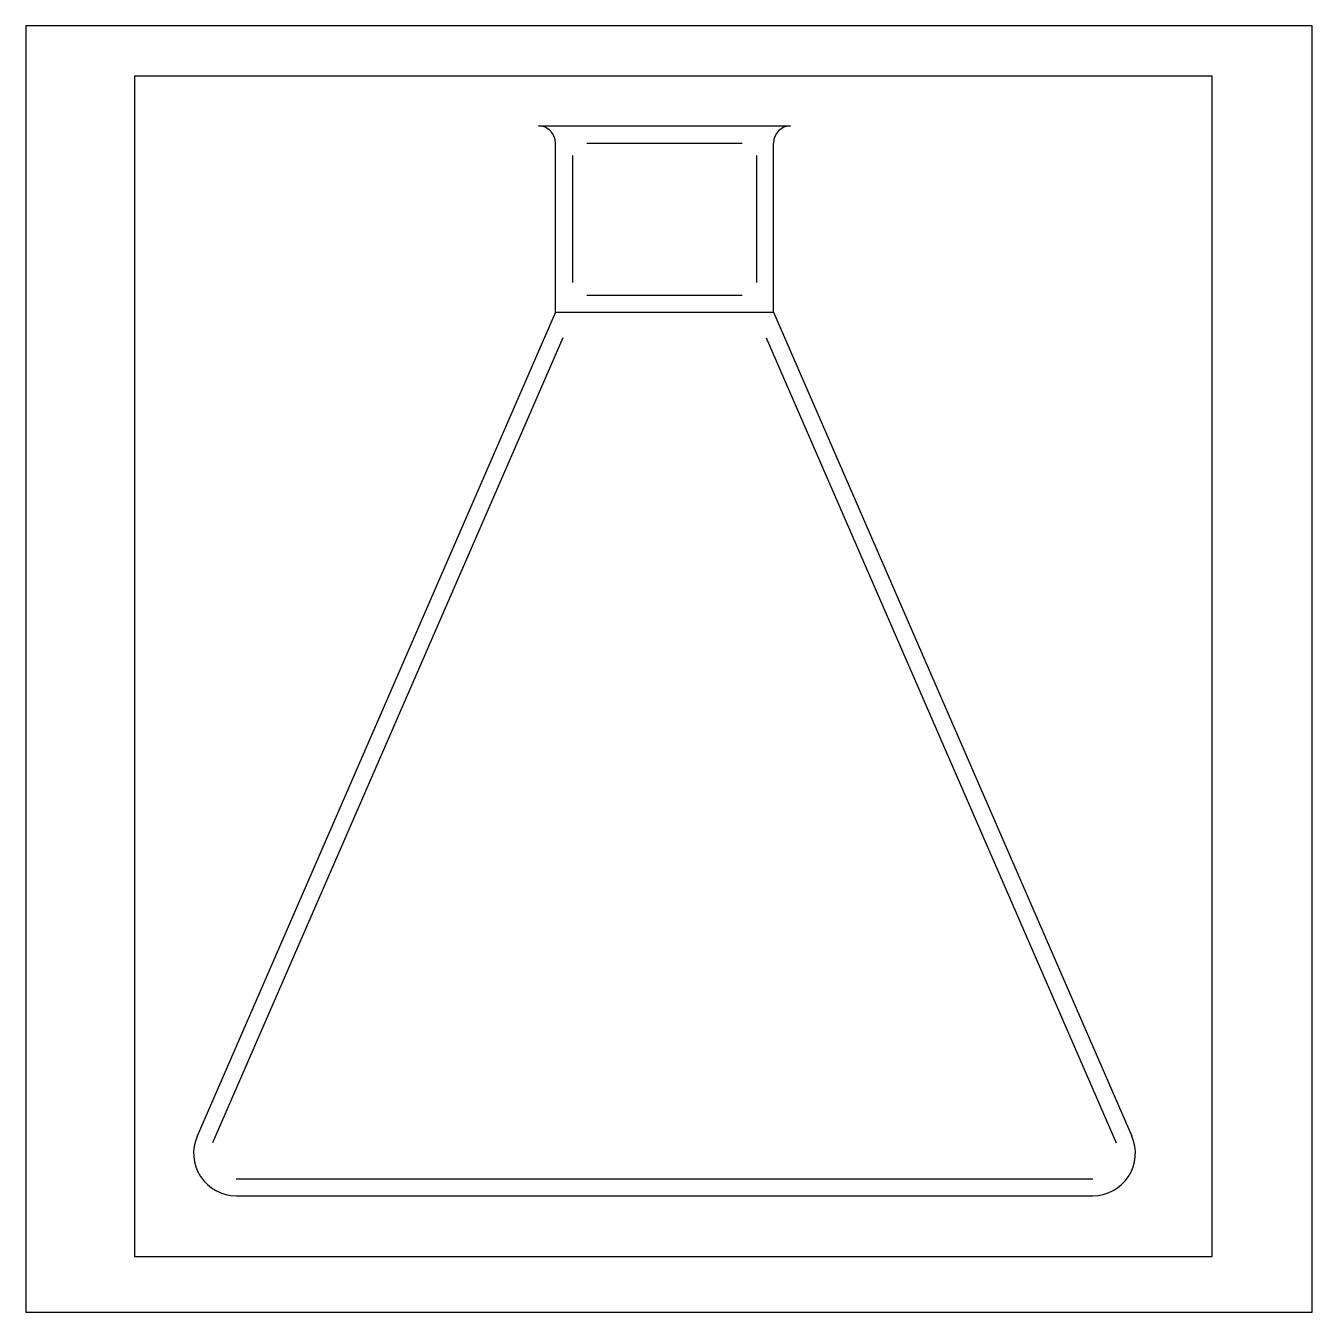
# Model space of a CAD drawing. Header units: millimetres. Extents: x 0 to 1000, y 0 to 1000.
import ezdxf

# ---------------------------------------------------------------- set-up
doc = ezdxf.new("R2010")
doc.units = ezdxf.units.MM
doc.layers.get('0').update_dxf_attribs({"color": 2})
doc.layers.add('1', color=1, linetype='Continuous')
doc.layers.add('3', color=7, linetype='Continuous')

msp = doc.modelspace()

# ---------------------------------------------------------------- linework, layer by layer
at = {"color": 2}
msp.add_lwpolyline([(0, 0), (1000, 0), (1000, 1000), (0, 1000)], close=True, dxfattribs=at)
at = {"layer": '1', "color": 1}
for p, q in [((922.2, 960.7), (84.5, 960.7)), ((84.5, 960.7), (84.5, 43.3)), ((922.2, 43.3), (922.2, 960.7)), ((84.5, 43.3), (922.2, 43.3))]:
    msp.add_line(p, q, dxfattribs=at)
at = {"layer": '3'}
for p, q in [((398.5, 922.1), (594.5, 922.1)), ((411.8, 777.4), (411.8, 908.8)), ((436.1, 908.8), (556.9, 908.8)), ((581.2, 777.4), (581.2, 908.8)), ((425, 899.2), (425, 800.4)), ((568, 899.2), (568, 800.4)), ((436.1, 790.7), (556.9, 790.7)), ((411.8, 777.4), (133.2, 137)), ((411.8, 777.4), (581.2, 777.4)), ((581.2, 777.4), (859.8, 137)), ((417.5, 757.4), (145.3, 131.7)), ((575.5, 757.4), (847.7, 131.7)), ((163.6, 103.8), (829.4, 103.8)), ((163.6, 90.6), (829.4, 90.6))]:
    msp.add_line(p, q, dxfattribs=at)
for centre, radius, start, end in [((398.5, 908.8), 13.3, 0, 90), ((594.5, 908.8), 13.3, 90, 180), ((163.6, 123.7), 33.1, 156.4908, 270), ((829.4, 123.7), 33.1, 270, 23.5092)]:
    msp.add_arc(centre, radius, start, end, dxfattribs=at)

doc.saveas('drawing.dxf')
